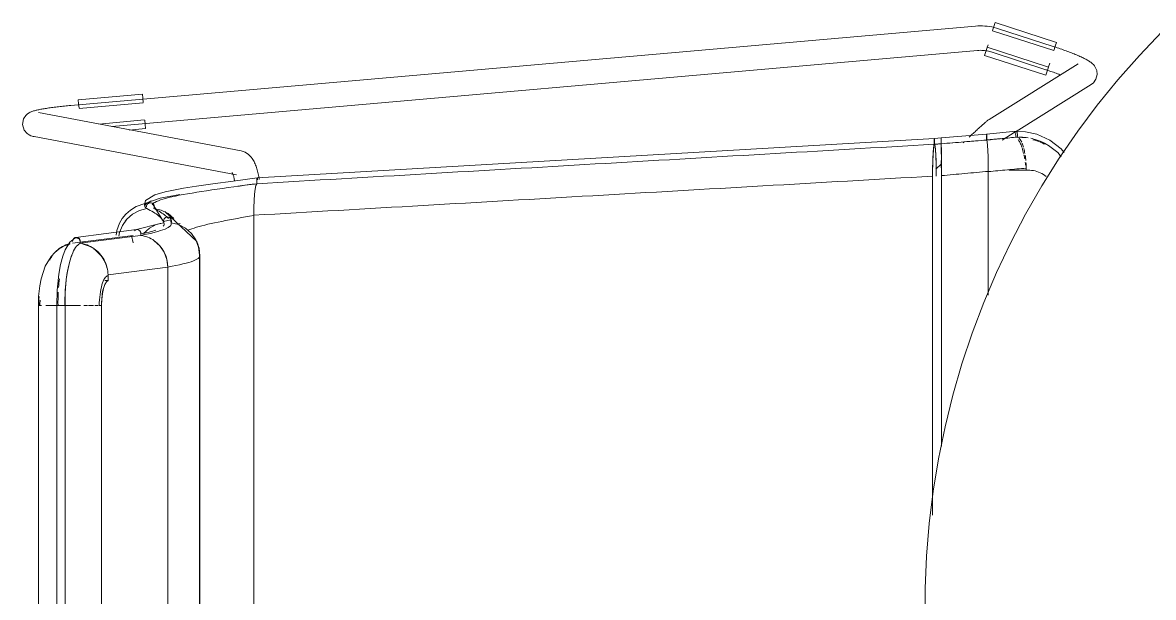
# Model space of a CAD drawing. Header units: millimetres. Extents: x 155920 to 295199, y -4084 to 97293.
# Drawn here: x 223931 to 224485, y 31311 to 31593 of the extents above; entities that cross this region are included whole.
import ezdxf

# ---------------------------------------------------------------- set-up
doc = ezdxf.new("R2010")
doc.units = ezdxf.units.MM
doc.header["$MEASUREMENT"] = 0
doc.layers.add('I-FURN', color=8, linetype='CONTINUOUS', lineweight=9)

msp = doc.modelspace()

# ---------------------------------------------------------------- linework, layer by layer
at = {"layer": 'I-FURN'}
for p, q in [((224398.14, 31591.4), (223954.82, 31552.46)), ((224398.18, 31591.41), (224398.14, 31591.41)), ((224399.32, 31591.49), (224398.18, 31591.41)), ((224400.46, 31591.52), (224399.32, 31591.49)), ((224401.61, 31591.5), (224400.46, 31591.52)), ((224402.75, 31591.44), (224401.61, 31591.5)), ((224403.88, 31591.33), (224402.75, 31591.44)), ((224405.02, 31591.18), (224403.88, 31591.33)), ((224406.14, 31590.98), (224405.02, 31591.18)), ((224407.26, 31590.74), (224406.14, 31590.98)), ((224406.52, 31589.08), (224436.52, 31579.39)), ((224406.55, 31589.19), (224407.19, 31591.17)), ((224407.19, 31591.17), (224407.82, 31593.12)), ((224408.36, 31590.45), (224407.26, 31590.74)), ((224407.82, 31593.12), (224437.83, 31583.43)), ((224409.46, 31590.12), (224408.36, 31590.45)), ((224436.27, 31581.41), (224409.46, 31590.12)), ((224489.51, 31588.62), (224478.47, 31577.04)), ((224437.83, 31583.43), (224437.2, 31581.48)), ((223974.84, 31542.17), (224399.19, 31579.45)), ((224399.19, 31579.45), (224399.85, 31579.5)), ((224399.85, 31579.5), (224400.51, 31579.52)), ((224400.51, 31579.52), (224401.17, 31579.51)), ((224401.17, 31579.51), (224401.83, 31579.47)), ((224401.83, 31579.47), (224402.49, 31579.41)), ((224402.49, 31579.41), (224403.15, 31579.32)), ((224402.61, 31576.96), (224403.24, 31578.92)), ((224403.15, 31579.32), (224403.8, 31579.21)), ((224403.24, 31578.92), (224403.87, 31580.89)), ((224403.8, 31579.21), (224404.45, 31579.07)), ((224433.92, 31571.32), (224403.91, 31581.01)), ((224403.94, 31581.1), (224404.32, 31582.27)), ((224404.45, 31579.07), (224405.09, 31578.91)), ((224405.09, 31578.91), (224405.72, 31578.72)), ((224405.72, 31578.72), (224405.75, 31578.71)), ((224405.75, 31578.71), (224432.56, 31569.99)), ((224436.73, 31581.26), (224436.27, 31581.41)), ((224437.2, 31581.48), (224436.56, 31579.51)), ((224437.47, 31581.01), (224436.73, 31581.26)), ((224438.2, 31580.77), (224437.47, 31581.01)), ((224438.94, 31580.52), (224438.2, 31580.77)), ((224439.67, 31580.27), (224438.94, 31580.52)), ((224440.39, 31580.02), (224439.67, 31580.27)), ((224441.1, 31579.76), (224440.39, 31580.02)), ((224441.81, 31579.51), (224441.1, 31579.76)), ((224442.51, 31579.25), (224441.81, 31579.51)), ((224443.2, 31579), (224442.51, 31579.25)), ((224443.88, 31578.74), (224443.2, 31579)), ((224444.54, 31578.49), (224443.88, 31578.74)), ((224445.2, 31578.24), (224444.54, 31578.49)), ((224445.84, 31577.98), (224445.2, 31578.24)), ((224446.46, 31577.73), (224445.84, 31577.98)), ((224447.07, 31577.48), (224446.46, 31577.73)), ((224447.67, 31577.24), (224447.07, 31577.48)), ((224402.61, 31576.96), (224432.61, 31567.28)), ((224448.43, 31572.92), (224404.84, 31545.61)), ((224433.95, 31571.42), (224434.53, 31573.23)), ((224448.25, 31576.99), (224447.67, 31577.24)), ((224448.81, 31576.75), (224448.25, 31576.99)), ((224449.35, 31576.51), (224448.81, 31576.75)), ((224449.88, 31576.27), (224449.35, 31576.51)), ((224450.39, 31576.04), (224449.88, 31576.27)), ((224450.88, 31575.8), (224450.39, 31576.04)), ((224451.35, 31575.57), (224450.88, 31575.8)), ((224451.81, 31575.34), (224451.35, 31575.57)), ((224452.25, 31575.11), (224451.81, 31575.34)), ((224452.68, 31574.89), (224452.25, 31575.11)), ((224453.09, 31574.65), (224452.68, 31574.89)), ((224453.49, 31574.42), (224453.09, 31574.65)), ((224453.88, 31574.18), (224453.49, 31574.42)), ((224454.26, 31573.92), (224453.88, 31574.18)), ((224454.66, 31573.64), (224454.26, 31573.92)), ((224455.06, 31573.33), (224454.66, 31573.64)), ((224455.48, 31572.96), (224455.06, 31573.33)), ((224455.95, 31572.5), (224455.48, 31572.96)), ((224456.47, 31571.87), (224455.95, 31572.5)), ((224478.47, 31577.04), (224467.9, 31565.03)), ((224432.89, 31569.89), (224432.56, 31569.99)), ((224433.24, 31569.23), (224432.61, 31567.28)), ((224433.59, 31569.66), (224432.89, 31569.89)), ((224433.88, 31571.2), (224433.24, 31569.23)), ((224434.27, 31569.43), (224433.59, 31569.66)), ((224434.96, 31569.2), (224434.27, 31569.43)), ((224435.64, 31568.96), (224434.96, 31569.2)), ((224436.31, 31568.73), (224435.64, 31568.96)), ((224436.98, 31568.49), (224436.31, 31568.73)), ((224437.63, 31568.26), (224436.98, 31568.49)), ((224438.28, 31568.02), (224437.63, 31568.26)), ((224438.92, 31567.79), (224438.28, 31568.02)), ((224439.54, 31567.55), (224438.92, 31567.79)), ((224457.03, 31570.96), (224456.47, 31571.87)), ((224457.56, 31569.58), (224457.03, 31570.96)), ((224457.14, 31565.37), (224457.73, 31567.6)), ((224457.73, 31567.6), (224457.56, 31569.58)), ((224418.03, 31539.72), (224454.8, 31562.75)), ((224455.92, 31563.64), (224454.8, 31562.75)), ((224455.92, 31563.64), (224457.14, 31565.37)), ((224467.9, 31565.03), (224457.82, 31552.6)), ((223958.42, 31555.27), (223989.83, 31558.03)), ((223958.6, 31553.23), (223958.42, 31555.27)), ((223989.83, 31558.03), (223990.01, 31555.99)), ((223990.01, 31555.99), (223990.2, 31553.92)), ((223936.14, 31549.65), (223936.54, 31549.78)), ((223936.54, 31549.78), (223936.94, 31549.89)), ((223936.94, 31549.89), (223937.34, 31550)), ((223937.34, 31550), (223937.75, 31550.1)), ((223937.75, 31550.1), (223938.18, 31550.21)), ((223938.18, 31550.21), (223938.62, 31550.3)), ((223938.62, 31550.3), (223939.08, 31550.4)), ((223939.08, 31550.4), (223939.56, 31550.5)), ((223939.56, 31550.5), (223940.05, 31550.59)), ((223940.05, 31550.59), (223940.57, 31550.68)), ((223940.57, 31550.68), (223941.1, 31550.78)), ((223941.1, 31550.78), (223941.65, 31550.87)), ((223941.65, 31550.87), (223942.22, 31550.96)), ((223942.22, 31550.96), (223942.81, 31551.06)), ((223942.81, 31551.06), (223943.41, 31551.15)), ((223943.41, 31551.15), (223944.03, 31551.24)), ((223944.03, 31551.24), (223944.66, 31551.33)), ((223944.66, 31551.33), (223945.31, 31551.42)), ((223945.31, 31551.42), (223945.98, 31551.5)), ((223945.98, 31551.5), (223946.65, 31551.59)), ((223946.65, 31551.59), (223947.34, 31551.68)), ((223947.34, 31551.68), (223948.04, 31551.76)), ((223948.04, 31551.76), (223948.75, 31551.84)), ((223948.75, 31551.84), (223949.47, 31551.92)), ((223949.47, 31551.92), (223950.19, 31552)), ((223950.19, 31552), (223950.93, 31552.08)), ((223950.93, 31552.08), (223951.66, 31552.16)), ((223951.66, 31552.16), (223952.41, 31552.23)), ((223952.41, 31552.23), (223953.16, 31552.31)), ((223953.16, 31552.31), (223953.91, 31552.38)), ((223953.91, 31552.38), (223954.66, 31552.44)), ((223954.66, 31552.44), (223954.82, 31552.46)), ((223958.78, 31551.16), (223958.6, 31553.23)), ((223958.8, 31551.04), (223990.21, 31553.8)), ((224457.82, 31552.6), (224448.24, 31539.79)), ((223931.14, 31543.07), (223931.62, 31545.84)), ((223931.62, 31545.84), (223932.67, 31547.49)), ((223932.67, 31547.49), (223933.57, 31548.34)), ((223933.57, 31548.34), (223934.28, 31548.82)), ((223934.28, 31548.82), (223934.84, 31549.13)), ((223934.84, 31549.13), (223935.31, 31549.34)), ((223935.31, 31549.34), (223935.74, 31549.51)), ((223935.74, 31549.51), (223936.14, 31549.65)), ((224038.26, 31530.16), (223938.97, 31548.98)), ((223990.95, 31545.35), (223968.47, 31543.38)), ((223990.96, 31545.23), (223991.14, 31543.16)), ((224403.11, 31544.3), (224402.86, 31544.08)), ((224403.36, 31544.5), (224403.11, 31544.3)), ((224403.59, 31544.69), (224403.36, 31544.5)), ((224403.81, 31544.87), (224403.59, 31544.69)), ((224404.03, 31545.04), (224403.81, 31544.87)), ((224404.26, 31545.21), (224404.03, 31545.04)), ((224404.52, 31545.4), (224404.26, 31545.21)), ((224404.84, 31545.61), (224404.52, 31545.4)), ((223931.97, 31540.32), (223931.14, 31543.07)), ((223931.97, 31540.32), (223933.3, 31538.75)), ((223933.3, 31538.75), (223934.38, 31538)), ((223983.43, 31540.43), (223991.32, 31541.12)), ((223991.14, 31543.16), (223991.32, 31541.12)), ((224397, 31538.77), (224396.53, 31538.33)), ((224397.45, 31539.19), (224397, 31538.77)), ((224397.9, 31539.6), (224397.45, 31539.19)), ((224398.33, 31540), (224397.9, 31539.6)), ((224398.76, 31540.4), (224398.33, 31540)), ((224399.17, 31540.78), (224398.76, 31540.4)), ((224399.57, 31541.15), (224399.17, 31540.78)), ((224399.96, 31541.5), (224399.57, 31541.15)), ((224400.34, 31541.84), (224399.96, 31541.5)), ((224400.7, 31542.17), (224400.34, 31541.84)), ((224401.05, 31542.49), (224400.7, 31542.17)), ((224401.39, 31542.79), (224401.05, 31542.49)), ((224401.71, 31543.08), (224401.39, 31542.79)), ((224402.02, 31543.35), (224401.71, 31543.08)), ((224402.32, 31543.61), (224402.02, 31543.35)), ((224402.6, 31543.85), (224402.32, 31543.61)), ((224402.86, 31544.08), (224402.6, 31543.85)), ((224403.57, 31538.36), (224418.07, 31539.79)), ((224411.21, 31535.44), (224417.66, 31539.48)), ((224422.63, 31539.57), (224417.17, 31539.66)), ((224428.28, 31538.36), (224422.63, 31539.57)), ((224448.24, 31539.79), (224439.19, 31526.6)), ((223934.38, 31538), (223935.18, 31537.62)), ((223935.18, 31537.62), (223935.8, 31537.41)), ((223935.8, 31537.41), (223936.32, 31537.27)), ((223936.32, 31537.27), (223936.73, 31537.19)), ((223936.73, 31537.19), (224036.02, 31518.37)), ((224046.11, 31516.97), (224378.01, 31536.26)), ((224377.91, 31533.43), (224377.7, 31532.54)), ((224377.91, 31534.88), (224377.9, 31534.39)), ((224377.9, 31534.39), (224377.91, 31533.9)), ((224377.92, 31535.33), (224377.91, 31534.88)), ((224377.91, 31533.9), (224377.91, 31533.43)), ((224377.94, 31535.71), (224377.92, 31535.33)), ((224377.96, 31536.01), (224377.94, 31535.71)), ((224377.99, 31536.19), (224377.96, 31536.01)), ((224378.01, 31536.26), (224377.99, 31536.19)), ((224381.37, 31536.53), (224378.01, 31536.26)), ((224378.04, 31536.19), (224378.01, 31536.26)), ((224378.07, 31536), (224378.04, 31536.19)), ((224378.09, 31535.71), (224378.07, 31536)), ((224378.11, 31535.33), (224378.09, 31535.71)), ((224378.12, 31534.87), (224378.11, 31535.33)), ((224378.11, 31533.42), (224378.12, 31533.89)), ((224378.32, 31532.52), (224378.11, 31533.42)), ((224378.13, 31534.38), (224378.12, 31534.87)), ((224378.12, 31533.89), (224378.13, 31534.38)), ((224381.37, 31536.54), (224403.57, 31538.36)), ((224381.38, 31536.47), (224381.37, 31536.54)), ((224381.37, 31536.54), (224381.37, 31536.47)), ((224381.37, 31536.46), (224381.37, 31536.53)), ((224381.37, 31536.53), (224381.38, 31536.47)), ((224381.37, 31536.47), (224381.37, 31536.28)), ((224381.37, 31536.27), (224381.37, 31536.46)), ((224381.37, 31536.28), (224381.37, 31535.98)), ((224381.37, 31535.98), (224381.37, 31536.27)), ((224381.37, 31535.6), (224381.37, 31535.98)), ((224381.37, 31535.98), (224381.37, 31535.6)), ((224381.37, 31535.15), (224381.37, 31535.6)), ((224381.37, 31535.6), (224381.37, 31535.15)), ((224381.37, 31534.66), (224381.37, 31535.15)), ((224381.37, 31535.15), (224381.37, 31534.66)), ((224381.37, 31534.16), (224381.37, 31534.66)), ((224381.37, 31534.66), (224381.37, 31534.16)), ((224381.37, 31533.69), (224381.37, 31534.16)), ((224381.37, 31534.16), (224381.37, 31533.69)), ((224381.38, 31536.47), (224381.38, 31536.28)), ((224381.38, 31536.28), (224381.38, 31536.47)), ((224381.38, 31536.28), (224381.38, 31535.99)), ((224381.38, 31535.99), (224381.38, 31536.28)), ((224381.38, 31535.99), (224381.38, 31535.6)), ((224381.38, 31535.61), (224381.38, 31535.99)), ((224381.38, 31535.16), (224381.38, 31535.61)), ((224381.38, 31535.6), (224381.38, 31535.15)), ((224381.38, 31534.67), (224381.38, 31535.16)), ((224381.38, 31535.15), (224381.38, 31534.66)), ((224381.38, 31534.17), (224381.38, 31534.67)), ((224381.38, 31534.66), (224381.38, 31534.17)), ((224381.38, 31534.17), (224381.38, 31533.7)), ((224381.38, 31533.7), (224381.38, 31534.17)), ((224381.38, 31533.7), (224381.4, 31532.81)), ((224381.4, 31532.81), (224381.38, 31533.7)), ((224392.62, 31534.63), (224392.11, 31534.15)), ((224395.59, 31537.44), (224395.1, 31536.99)), ((224396.06, 31537.89), (224395.59, 31537.44)), ((224396.53, 31538.33), (224396.06, 31537.89)), ((224403.48, 31536.99), (224403.47, 31536.5)), ((224403.47, 31536.49), (224403.48, 31536.98)), ((224403.47, 31536.5), (224403.47, 31536)), ((224403.47, 31536), (224403.47, 31536.49)), ((224403.47, 31536), (224403.48, 31535.53)), ((224403.48, 31535.52), (224403.47, 31536)), ((224403.49, 31537.44), (224403.48, 31536.99)), ((224403.48, 31536.98), (224403.49, 31537.43)), ((224403.52, 31538.11), (224403.5, 31537.82)), ((224403.5, 31537.82), (224403.52, 31538.11)), ((224403.55, 31538.3), (224403.52, 31538.11)), ((224403.52, 31538.11), (224403.55, 31538.29)), ((224403.57, 31538.36), (224403.55, 31538.3)), ((224403.55, 31538.29), (224403.57, 31538.36)), ((224403.57, 31538.36), (224403.6, 31538.29)), ((224403.6, 31538.3), (224403.57, 31538.36)), ((224403.62, 31538.11), (224403.6, 31538.3)), ((224403.65, 31537.81), (224403.62, 31538.11)), ((224403.62, 31538.1), (224403.65, 31537.8)), ((224403.66, 31537.43), (224403.65, 31537.81)), ((224403.65, 31537.8), (224403.66, 31537.42)), ((224403.67, 31536.97), (224403.66, 31537.43)), ((224403.66, 31537.42), (224403.67, 31536.97)), ((224403.68, 31536.48), (224403.67, 31536.97)), ((224403.67, 31536.97), (224403.68, 31536.48)), ((224403.68, 31536.48), (224403.67, 31535.98)), ((224403.67, 31535.51), (224403.68, 31535.98)), ((224403.67, 31535.98), (224403.67, 31535.51)), ((224403.67, 31535.51), (224403.86, 31534.63)), ((224403.86, 31534.62), (224403.67, 31535.51)), ((224403.68, 31535.98), (224403.68, 31536.48)), ((224403.86, 31534.62), (224404.04, 31532.9)), ((224404.04, 31532.89), (224403.86, 31534.62)), ((224434.59, 31535.46), (224428.28, 31538.36)), ((224433.89, 31532.88), (224430.2, 31534.79)), ((224440.12, 31531.12), (224434.59, 31535.46)), ((224038.26, 31530.16), (224039.25, 31529.91)), ((224039.25, 31529.91), (224040.14, 31529.54)), ((224040.14, 31529.54), (224040.93, 31529.1)), ((224040.93, 31529.1), (224041.62, 31528.62)), ((224041.62, 31528.62), (224042.22, 31528.11)), ((224042.22, 31528.11), (224042.73, 31527.59)), ((224042.73, 31527.59), (224043.19, 31527.06)), ((224377.35, 31528.29), (224377.22, 31525.15)), ((224377.51, 31530.79), (224377.35, 31528.29)), ((224377.7, 31532.54), (224377.51, 31530.79)), ((224378.52, 31530.77), (224378.32, 31532.52)), ((224378.68, 31528.27), (224378.52, 31530.77)), ((224378.8, 31525.15), (224378.68, 31528.27)), ((224381.33, 31528.54), (224381.34, 31531.04)), ((224381.34, 31531.04), (224381.33, 31528.55)), ((224381.34, 31531.04), (224381.35, 31532.79)), ((224381.35, 31532.79), (224381.34, 31531.04)), ((224381.4, 31532.81), (224381.41, 31531.06)), ((224381.41, 31531.06), (224381.4, 31532.81)), ((224381.41, 31531.06), (224381.42, 31528.56)), ((224381.42, 31528.56), (224381.41, 31531.06)), ((224381.42, 31528.56), (224381.43, 31525.43)), ((224381.43, 31525.43), (224381.42, 31528.56)), ((224404.04, 31532.89), (224404.19, 31530.45)), ((224404.19, 31530.41), (224404.04, 31532.89)), ((224404.19, 31530.41), (224404.3, 31527.38)), ((224404.31, 31527.31), (224404.19, 31530.41)), ((224438.46, 31529.39), (224433.89, 31532.88)), ((224440.2, 31527.31), (224438.46, 31529.39)), ((224441.52, 31529.37), (224440.12, 31531.12)), ((224043.19, 31527.06), (224043.59, 31526.53)), ((224043.59, 31526.53), (224043.95, 31525.99)), ((224043.95, 31525.99), (224044.27, 31525.45)), ((224044.27, 31525.45), (224044.56, 31524.92)), ((224044.56, 31524.92), (224044.83, 31524.36)), ((224044.83, 31524.36), (224045.09, 31523.8)), ((224045.09, 31523.8), (224045.32, 31523.23)), ((224045.32, 31523.23), (224045.54, 31522.65)), ((224045.54, 31522.65), (224045.75, 31522.06)), ((224045.75, 31522.06), (224045.94, 31521.46)), ((224377.22, 31525.15), (224377.15, 31521.59)), ((224381.43, 31523.87), (224378.76, 31521.3)), ((224378.88, 31521.6), (224378.8, 31525.15)), ((224381.31, 31521.86), (224381.32, 31525.42)), ((224381.32, 31525.42), (224381.31, 31521.86)), ((224381.44, 31521.86), (224381.43, 31525.43)), ((224381.43, 31525.42), (224381.44, 31521.86)), ((224404.3, 31527.31), (224404.38, 31523.87)), ((224404.38, 31523.87), (224404.31, 31527.31)), ((224404.38, 31523.78), (224404.41, 31520.13)), ((224404.41, 31520.01), (224404.38, 31523.77)), ((224439.19, 31526.6), (224430.67, 31513.06)), ((224033.79, 31519.59), (224033.81, 31519.57)), ((224033.81, 31519.57), (224033.85, 31519.5)), ((224033.85, 31519.5), (224033.9, 31519.41)), ((224033.9, 31519.41), (224033.98, 31519.26)), ((224033.98, 31519.26), (224034.06, 31519.06)), ((224034.06, 31519.06), (224034.16, 31518.83)), ((224034.16, 31518.83), (224034.26, 31518.56)), ((224046.1, 31516.97), (224034.25, 31515.42)), ((224034.26, 31518.56), (224034.36, 31518.26)), ((224034.36, 31518.26), (224034.47, 31517.92)), ((224034.47, 31517.92), (224034.58, 31517.56)), ((224034.58, 31517.56), (224034.69, 31517.16)), ((224034.69, 31517.16), (224034.79, 31516.74)), ((224034.79, 31516.74), (224034.9, 31516.29)), ((224045.94, 31521.46), (224046.12, 31520.84)), ((224045.96, 31516.41), (224046, 31516.71)), ((224046, 31516.7), (224045.96, 31516.41)), ((224046.16, 31516.91), (224046.1, 31516.97)), ((224046.11, 31516.97), (224046.16, 31516.91)), ((224046.12, 31520.84), (224046.3, 31520.21)), ((224046.21, 31516.73), (224046.25, 31516.44)), ((224046.25, 31516.43), (224046.21, 31516.72)), ((224046.3, 31520.21), (224046.46, 31519.57)), ((224046.46, 31519.57), (224046.61, 31518.91)), ((224046.61, 31518.91), (224046.75, 31518.24)), ((224046.75, 31518.24), (224046.89, 31517.56)), ((224046.89, 31517.56), (224047.01, 31516.87)), ((224047.01, 31516.87), (224047.13, 31516.16)), ((224377.15, 31521.59), (224377.12, 31517.81)), ((224377.12, 31517.81), (224377.12, 31351.53)), ((224377.12, 31351.53), (224377.12, 31517.81)), ((224378.91, 31517.83), (224378.88, 31521.6)), ((224381.44, 31521.86), (224381.44, 31518.07)), ((224381.44, 31518.07), (224381.44, 31521.86)), ((224381.44, 31518.07), (224381.44, 31385.24)), ((224381.44, 31385.24), (224381.44, 31518.07)), ((224404.41, 31459.46), (224404.41, 31520.01)), ((224404.41, 31520.01), (224404.41, 31459.46)), ((224424.2, 31520.72), (224414.45, 31520.72)), ((224422.96, 31521.71), (224422.96, 31520.66)), ((224009.98, 31511.84), (224000.97, 31510.04)), ((224016.3, 31512.88), (224009.98, 31511.84)), ((224024.32, 31514.06), (224016.3, 31512.88)), ((224034.25, 31515.42), (224024.32, 31514.06)), ((224034.9, 31516.29), (224035, 31515.82)), ((224035, 31515.82), (224035.1, 31515.33)), ((224044.84, 31508.99), (224045.15, 31511.46)), ((224045.15, 31511.46), (224044.84, 31508.96)), ((224045.15, 31511.47), (224045.52, 31513.2)), ((224045.52, 31513.2), (224045.15, 31511.46)), ((224045.52, 31513.2), (224045.92, 31514.11)), ((224045.92, 31514.1), (224045.52, 31513.2)), ((224045.9, 31515.57), (224045.89, 31515.07)), ((224045.89, 31515.08), (224045.9, 31515.57)), ((224045.9, 31514.58), (224045.89, 31515.08)), ((224045.89, 31515.07), (224045.9, 31514.58)), ((224045.92, 31516.02), (224045.9, 31515.57)), ((224045.9, 31515.57), (224045.92, 31516.02)), ((224045.9, 31514.58), (224045.92, 31514.1)), ((224045.92, 31514.11), (224045.9, 31514.58)), ((224045.96, 31516.41), (224045.92, 31516.02)), ((224045.92, 31516.02), (224045.96, 31516.41)), ((224046.25, 31516.44), (224046.29, 31516.06)), ((224046.29, 31516.05), (224046.25, 31516.43)), ((224430.67, 31513.06), (224422.7, 31499.18)), ((223998.53, 31506.96), (223986.81, 31502.97)), ((223991.33, 31505.86), (223990.8, 31503.68)), ((223995.97, 31508.64), (223991.33, 31505.86)), ((224000.97, 31510.04), (223995.97, 31508.64)), ((224008.19, 31508.86), (223998.53, 31506.96)), ((224044.45, 31502.39), (224044.6, 31505.86)), ((224044.6, 31505.86), (224044.45, 31502.32)), ((224044.6, 31505.91), (224044.84, 31508.96)), ((224044.84, 31508.96), (224044.6, 31505.86)), ((223983.99, 31501.16), (223981.75, 31499.16)), ((223986.81, 31502.97), (223983.99, 31501.16)), ((223988.39, 31500.95), (223985.07, 31499.21)), ((223992.02, 31501.86), (223988.39, 31500.95)), ((223990.8, 31503.68), (223991.1, 31502.76)), ((223991.81, 31502.83), (223991.89, 31503.32)), ((223991.89, 31503.32), (223991.81, 31502.83)), ((223991.85, 31502.33), (223992.02, 31501.86)), ((223992.02, 31501.86), (223991.86, 31502.33)), ((223992.08, 31503.78), (223991.89, 31503.32)), ((223991.89, 31503.32), (223992.08, 31503.77)), ((223992.08, 31503.77), (223992.39, 31504.16)), ((223992.39, 31504.16), (223992.08, 31503.78)), ((223992.39, 31504.16), (223992.78, 31504.46)), ((223992.78, 31504.46), (223992.39, 31504.16)), ((223992.78, 31504.46), (223993.24, 31504.66)), ((223993.24, 31504.66), (223992.78, 31504.46)), ((223993.24, 31504.66), (223993.72, 31504.73)), ((223993.72, 31504.73), (223993.24, 31504.66)), ((223993.72, 31504.73), (223994.21, 31504.67)), ((223994.21, 31504.67), (223993.72, 31504.73)), ((223994.21, 31504.67), (223994.67, 31504.49)), ((223994.67, 31504.49), (223994.21, 31504.67)), ((223994.58, 31504.53), (224000.29, 31495.15)), ((223994.67, 31504.49), (223995.07, 31504.2)), ((223995.07, 31504.2), (223994.67, 31504.49)), ((223995.07, 31504.2), (223995.39, 31503.82)), ((223995.39, 31503.82), (223995.07, 31504.2)), ((223995.39, 31503.82), (223995.59, 31503.37)), ((223995.6, 31503.37), (223995.39, 31503.82)), ((223995.65, 31502.38), (223995.5, 31501.91)), ((223995.5, 31501.91), (223999.12, 31501.12)), ((223995.51, 31501.91), (223995.66, 31502.38)), ((223999.12, 31501.13), (223995.51, 31501.91)), ((223995.59, 31503.37), (223995.68, 31502.88)), ((223995.69, 31502.88), (223995.6, 31503.37)), ((223995.68, 31502.88), (223995.65, 31502.38)), ((223995.66, 31502.38), (223995.69, 31502.88)), ((224002.44, 31499.48), (223999.12, 31501.13)), ((223999.12, 31501.12), (224002.44, 31499.47)), ((224000.77, 31500.42), (224016.47, 31485.82)), ((224044.39, 31498.63), (224044.45, 31502.32)), ((224044.45, 31502.32), (224044.39, 31498.55)), ((223978.62, 31494.73), (223977.33, 31491.12)), ((223979.97, 31497), (223978.62, 31494.73)), ((223981.75, 31499.16), (223979.97, 31497)), ((223982.24, 31496.73), (223980.07, 31493.65)), ((223981.46, 31495.79), (223982.24, 31496.73)), ((223985.07, 31499.21), (223982.24, 31496.73)), ((223986.93, 31491.57), (223998.54, 31494.54)), ((224000.39, 31494.9), (223996.67, 31494.01)), ((223998.54, 31494.54), (224000.41, 31494.87)), ((224004, 31496.41), (224000.1, 31495.58)), ((224000.27, 31496.36), (224000.19, 31495.87)), ((224000.19, 31495.86), (224000.27, 31496.35)), ((224000.19, 31495.87), (224000.23, 31495.37)), ((224000.23, 31495.37), (224000.19, 31495.86)), ((224000.39, 31494.9), (224000.23, 31495.37)), ((224000.23, 31495.37), (224000.39, 31494.9)), ((224000.27, 31496.35), (224000.47, 31496.81)), ((224000.47, 31496.81), (224000.27, 31496.36)), ((224000.47, 31496.81), (224000.79, 31497.19)), ((224000.79, 31497.19), (224000.47, 31496.81)), ((224001.19, 31497.49), (224000.79, 31497.19)), ((224000.79, 31497.19), (224001.19, 31497.48)), ((224001.19, 31497.48), (224001.65, 31497.67)), ((224001.65, 31497.67), (224001.19, 31497.49)), ((224001.65, 31497.67), (224002.14, 31497.74)), ((224002.14, 31497.74), (224001.65, 31497.67)), ((224002.14, 31497.74), (224002.63, 31497.67)), ((224002.63, 31497.67), (224002.14, 31497.74)), ((224005.28, 31497.08), (224002.44, 31499.48)), ((224002.44, 31499.47), (224005.28, 31497.08)), ((224002.63, 31497.67), (224003.09, 31497.48)), ((224003.09, 31497.49), (224002.63, 31497.67)), ((224003.5, 31497.19), (224003.09, 31497.49)), ((224003.09, 31497.48), (224003.49, 31497.19)), ((224003.49, 31497.19), (224003.81, 31496.81)), ((224003.81, 31496.81), (224003.5, 31497.19)), ((224003.81, 31496.81), (224004.01, 31496.35)), ((224004.01, 31496.36), (224003.81, 31496.81)), ((224003.86, 31496.71), (224003.91, 31493.83)), ((224004.05, 31495.37), (224003.89, 31494.9)), ((224003.9, 31494.9), (224004.06, 31495.37)), ((224007.61, 31494.01), (224003.9, 31494.9)), ((224004.1, 31495.87), (224004.01, 31496.36)), ((224004.01, 31496.35), (224004.09, 31495.86)), ((224004.09, 31495.86), (224004.05, 31495.37)), ((224004.06, 31495.37), (224004.1, 31495.87)), ((224044.39, 31498.55), (224044.39, 31115.16)), ((224044.39, 31115.16), (224044.39, 31498.55)), ((224422.7, 31499.18), (224415.29, 31485)), ((223957.23, 31487.73), (223987.01, 31491.59)), ((223988.91, 31488.76), (223959.21, 31484.92)), ((223977.33, 31491.12), (223977.04, 31488.86)), ((223978.3, 31488.39), (223978.67, 31490.13)), ((223978.67, 31490.13), (223978.3, 31488.39)), ((223980.07, 31493.65), (223978.67, 31490.13)), ((223986.33, 31491.35), (223985.94, 31491.06)), ((223986.77, 31491.54), (223986.33, 31491.35)), ((223987.24, 31491.6), (223986.77, 31491.54)), ((223987.71, 31491.54), (223987.24, 31491.6)), ((223988.15, 31491.35), (223987.71, 31491.54)), ((223988.53, 31491.05), (223988.15, 31491.35)), ((223988.83, 31490.67), (223988.53, 31491.05)), ((223989.02, 31490.22), (223988.83, 31490.67)), ((223989.1, 31489.73), (223989.02, 31490.22)), ((223989.07, 31489.23), (223989.1, 31489.73)), ((223993.28, 31492.25), (223990.4, 31489.75)), ((223996.67, 31494.01), (223993.28, 31492.25)), ((224011, 31492.25), (224007.61, 31494.01)), ((224007.61, 31494), (224011, 31492.25)), ((224011, 31492.25), (224013.87, 31489.74)), ((224013.88, 31489.75), (224011, 31492.25)), ((224013.87, 31489.74), (224016.04, 31486.61)), ((224016.05, 31486.61), (224013.88, 31489.75)), ((223951.24, 31483.35), (223948.97, 31482.02)), ((223954.35, 31485.48), (223952.04, 31481.65)), ((223956.73, 31487.38), (223954.35, 31485.48)), ((223955.67, 31484.89), (223985.36, 31488.74)), ((223961.64, 31485.67), (223959.2, 31485.35)), ((223984.58, 31488.61), (223985.27, 31485.12)), ((223998.42, 31483.64), (223995.67, 31486.13)), ((224000.49, 31480.53), (223998.42, 31483.64)), ((224015.87, 31486.92), (224017.6, 31482.46)), ((224016.04, 31486.61), (224017.41, 31483.04)), ((224017.41, 31483.04), (224016.05, 31486.61)), ((224016.47, 31485.82), (224017.17, 31483.9)), ((224415.29, 31485), (224408.45, 31470.54)), ((223945.06, 31478.37), (223942.19, 31473.66)), ((223946.9, 31480.35), (223945.06, 31478.37)), ((223948.97, 31482.02), (223946.9, 31480.35)), ((223950.85, 31478.49), (223949.77, 31474.44)), ((223952.04, 31481.65), (223950.85, 31478.49)), ((223955.18, 31478.95), (223954.09, 31475.52)), ((224001.81, 31476.98), (224000.49, 31480.53)), ((224017.41, 31483.04), (224017.88, 31479.25)), ((224017.89, 31479.25), (224017.41, 31483.04)), ((224017.6, 31482.46), (224018.04, 31478.71)), ((224017.89, 31479.25), (224017.89, 31134.46)), ((224017.89, 31134.46), (224017.89, 31479.25)), ((224018.04, 31439.8), (224018.04, 31478.71)), ((223942.19, 31473.66), (223940.17, 31467.51)), ((223949.77, 31474.44), (223948.9, 31469.73)), ((223954.09, 31475.52), (223953.12, 31471.08)), ((223973.01, 31469.35), (224002.29, 31473.21)), ((224002.29, 31473.21), (224001.81, 31476.98)), ((224002.29, 31473.21), (224002.29, 31140.5)), ((224002.29, 31140.5), (224002.29, 31473.21)), ((223940.17, 31467.51), (223939.52, 31464.01)), ((223948.9, 31469.73), (223948.1, 31461.84)), ((223952.53, 31467.07), (223952, 31460.51)), ((223953.12, 31471.08), (223952.53, 31467.07)), ((223973.08, 31466.64), (223971.41, 31466.64)), ((223972.22, 31466), (223973.08, 31466.64)), ((223973.08, 31466.64), (223973.01, 31469.35)), ((224408.45, 31470.54), (224402.2, 31455.81)), ((223939.52, 31464.01), (223939, 31458.8)), ((223948.1, 31461.84), (223947.96, 31454.28)), ((223970.25, 31460.17), (223970.76, 31462.66)), ((223970.76, 31462.66), (223971.43, 31464.64)), ((223971.43, 31464.64), (223972.22, 31466)), ((223939, 31458.8), (223938.92, 31454.28)), ((223952, 31460.51), (223951.92, 31454.28)), ((223969.82, 31454.28), (223969.93, 31457.32)), ((223969.93, 31457.32), (223970.25, 31460.17)), ((224402.2, 31455.81), (224396.54, 31440.85)), ((223939.09, 31454.28), (223938.92, 31454.28)), ((223938.92, 31454.28), (223938.92, 31159.43)), ((223938.94, 31454.28), (223940.41, 31454.28)), ((223942.44, 31454.28), (223945.02, 31454.28)), ((223948.2, 31454.28), (223945.18, 31454.28)), ((223945.19, 31454.28), (223948.2, 31454.28)), ((223947.96, 31454.28), (223947.96, 31159.43)), ((223947.96, 31454.28), (223951.81, 31454.28)), ((223948.03, 31454.28), (223947.96, 31454.28)), ((223948.22, 31454.28), (223948.03, 31454.28)), ((223948.53, 31454.28), (223948.22, 31454.28)), ((223948.92, 31454.28), (223948.53, 31454.28)), ((223949.37, 31454.28), (223948.92, 31454.28)), ((223949.86, 31454.28), (223949.37, 31454.28)), ((223950.36, 31454.28), (223949.86, 31454.28)), ((223950.84, 31454.28), (223950.36, 31454.28)), ((223951.25, 31454.28), (223950.84, 31454.28)), ((223951.58, 31454.28), (223951.25, 31454.28)), ((223951.81, 31454.28), (223951.58, 31454.28)), ((223955.7, 31454.28), (223951.89, 31454.28)), ((223951.89, 31454.28), (223955.7, 31454.28)), ((223951.92, 31159.43), (223951.92, 31454.28)), ((223955.9, 31454.28), (223959.45, 31454.28)), ((223961.08, 31454.28), (223962.92, 31454.28)), ((223963.44, 31454.28), (223965.91, 31454.28)), ((223966.49, 31454.28), (223968.23, 31454.28)), ((223969.76, 31454.28), (223969.76, 31159.43)), ((223969.82, 31159.43), (223969.82, 31454.28)), ((224018.04, 31135), (224018.04, 31439.8)), ((224396.54, 31440.85), (224391.48, 31425.67)), ((224391.48, 31425.67), (224387.03, 31410.3)), ((224387.03, 31410.3), (224383.21, 31394.77)), ((224383.21, 31394.77), (224380, 31379.09)), ((224380, 31379.09), (224377.43, 31363.3)), ((224377.43, 31363.3), (224375.49, 31347.42)), ((224375.49, 31347.42), (224374.18, 31331.48)), ((224374.18, 31331.48), (224373.52, 31315.49)), ((224373.52, 31315.49), (224373.42, 31306.86))]:
    msp.add_line(p, q, dxfattribs=at)
for centre, major_axis, ratio, start_param, end_param in [((223987.24, 31489.64), (0, -1.96), 0.955139, 1.359855, 3.903556), ((223987.22, 31473.08), (0, -15.78), 0.955139, 2.787556, 3.029056), ((223987.22, 31473.08), (0, -15.78), 0.955139, 2.545839, 2.787386), ((223987.22, 31473.08), (0, -15.78), 0.955139, 1.579038, 2.545717), ((223943.2, 31454.28), (0, -12.4), 0.287441, 4.492176, 4.712389), ((223954.67, 31454.28), (15.75, 0), 0.000004, 0.290246, 0.472486)]:
    msp.add_ellipse(centre, major_axis=major_axis, ratio=ratio, start_param=start_param, end_param=end_param, dxfattribs=at)
for points, knots in [([(224417.89, 31536.85), (224417.9, 31537.07), (224417.89, 31537.56), (224417.81, 31538.31), (224417.65, 31538.97), (224417.48, 31539.41), (224417.36, 31539.56), (224417.32, 31539.6)], [-1, -1, -1, -1, -0.90625, -0.8125, -0.71875, -0.625, -0.5625, -0.5625, -0.5625, -0.5625]), ([(224418.22, 31539.74), (224418.24, 31539.72), (224418.29, 31539.67), (224418.36, 31539.57), (224418.46, 31539.38), (224418.56, 31539.05), (224418.64, 31538.66), (224418.67, 31538.3), (224418.69, 31537.93), (224418.68, 31537.48), (224418.65, 31537.13), (224418.62, 31536.95)], [0.5555556, 0.5555556, 0.5555556, 0.5555556, 0.5833333, 0.6180556, 0.6527778, 0.7222222, 0.7916667, 0.8263889, 0.8611111, 0.9305556, 1, 1, 1, 1]), ([(224377.12, 31517.81), (224377.12, 31519.08), (224377.14, 31521.63), (224377.22, 31525.23), (224377.34, 31528.4), (224377.56, 31531.76), (224377.77, 31533.15), (224377.91, 31533.43)], [-1, -1, -1, -1, -0.833333, -0.666667, -0.5, -0.333333, 0, 0, 0, 0]), ([(224377.91, 31533.43), (224377.91, 31533.65), (224377.9, 31534.14), (224377.9, 31534.77), (224377.92, 31535.24), (224377.93, 31535.65), (224377.96, 31536.1), (224378, 31536.26), (224378.01, 31536.26)], [-1, -1, -1, -1, -0.90625, -0.8125, -0.765625, -0.71875, -0.625, -0.501507, -0.501507, -0.501507, -0.501507]), ([(224378.01, 31536.26), (224378.03, 31536.26), (224378.06, 31536.12), (224378.09, 31535.73), (224378.11, 31535.34), (224378.12, 31534.88), (224378.13, 31534.39), (224378.12, 31533.88), (224378.12, 31533.57), (224378.11, 31533.42)], [-0.5, -0.5, -0.5, -0.5, -0.375, -0.3125, -0.25, -0.1875, -0.125, -0.0625, 0, 0, 0, 0]), ([(224378.11, 31533.42), (224378.26, 31533.13), (224378.47, 31531.74), (224378.69, 31528.38), (224378.81, 31525.23), (224378.89, 31521.64), (224378.91, 31519.1), (224378.91, 31517.83)], [-1, -1, -1, -1, -0.666667, -0.5, -0.333333, -0.166667, 0, 0, 0, 0]), ([(224418.62, 31536.95), (224419.01, 31536.8), (224419.76, 31536.24), (224420.46, 31535.11), (224420.78, 31534.43)], [0, 0, 0, 0, 0.1666667, 0.3309695, 0.3309695, 0.3309695, 0.3309695]), ([(224425.2, 31536.37), (224427.31, 31535.93), (224430.39, 31534.92), (224433.16, 31533.28), (224434.03, 31532.7)], [0.1763318, 0.1763318, 0.1763318, 0.1763318, 0.3333333, 0.408557, 0.408557, 0.408557, 0.408557]), ([(224422.96, 31520.66), (224425.34, 31520.88), (224428.94, 31520.25), (224431.94, 31518.32), (224432.85, 31517.56)], [0, 0, 0, 0, 0.3333333, 0.5, 0.5, 0.5, 0.5]), ([(223994.62, 31503.74), (223994.82, 31504.14), (223996.42, 31505.57), (224004.72, 31508.01), (224023.15, 31511.06), (224038.37, 31513.09), (224045.92, 31514.1)], [0.1500589, 0.1500589, 0.1500589, 0.1500589, 0.25, 0.5, 0.75, 1, 1, 1, 1]), ([(223992.02, 31501.86), (223990.46, 31502.88), (223990.69, 31504.14), (223993.6, 31505.4), (223994.23, 31505.63)], [0, 0, 0, 0, 0.25, 0.3070827, 0.3070827, 0.3070827, 0.3070827]), ([(224000.1, 31495.58), (223999.64, 31496.51), (223997.85, 31498.6), (223994.42, 31500.7), (223992.02, 31501.86)], [0.0974617, 0.0974617, 0.0974617, 0.0974617, 0.5, 1, 1, 1, 1]), ([(224002.63, 31497.03), (224002.24, 31497.49), (224000.57, 31499.11), (223997.91, 31500.74), (223995.5, 31501.91)], [0.3036932, 0.3036932, 0.3036932, 0.3036932, 0.5, 1, 1, 1, 1]), ([(224012.12, 31491.26), (224013.26, 31491.74), (224017.51, 31493.2), (224028.22, 31495.64), (224039, 31497.58), (224044.39, 31498.55)], [0.375, 0.375, 0.375, 0.375, 0.5, 0.75, 1, 1, 1, 1]), ([(223954.46, 31484.68), (223953.72, 31484.52), (223951.85, 31483.96), (223949.02, 31482.42), (223947.19, 31480.74), (223946.41, 31479.78)], [0.0634811, 0.0634811, 0.0634811, 0.0634811, 0.1666667, 0.3333333, 0.5, 0.5, 0.5, 0.5]), ([(223959.39, 31485.77), (223959.39, 31485.91), (223959.36, 31486.13), (223959.27, 31486.43), (223959.16, 31486.69), (223958.96, 31487.01), (223958.66, 31487.33), (223958.29, 31487.56), (223957.93, 31487.7), (223957.62, 31487.75), (223957.35, 31487.75), (223957.09, 31487.72), (223956.84, 31487.64), (223956.59, 31487.53), (223956.29, 31487.34), (223955.98, 31487.01), (223955.76, 31486.62), (223955.66, 31486.26), (223955.63, 31486), (223955.62, 31485.84), (223955.62, 31485.77)], [0.1111111, 0.1111111, 0.1111111, 0.1111111, 0.1666667, 0.1944444, 0.2222222, 0.2777778, 0.3333333, 0.3888889, 0.4444444, 0.4791667, 0.5138889, 0.5486111, 0.5833333, 0.6180556, 0.6527778, 0.7222222, 0.7916667, 0.8263889, 0.8611111, 0.8888889, 0.8888889, 0.8888889, 0.8888889]), ([(223955.64, 31485.68), (223955.64, 31485.84), (223955.68, 31486.13), (223955.83, 31486.52), (223956.09, 31486.93), (223956.61, 31487.38), (223957.47, 31487.64), (223958.26, 31487.41), (223958.79, 31487.01), (223959.11, 31486.63), (223959.25, 31486.32), (223959.3, 31486.16)], [-0.875, -0.875, -0.875, -0.875, -0.8125, -0.765625, -0.71875, -0.625, -0.5, -0.375, -0.3125, -0.25, -0.1875, -0.1875, -0.1875, -0.1875]), ([(223951.89, 31454.28), (223951.85, 31456.63), (223951.92, 31461.28), (223952.55, 31468.13), (223953.64, 31474.24), (223954.65, 31477.45), (223955.19, 31478.94)], [0.0000052, 0.0000052, 0.0000052, 0.0000052, 0.1666667, 0.3333333, 0.5, 0.6602535, 0.6602535, 0.6602535, 0.6602535]), ([(223966.09, 31482.08), (223968.14, 31480.65), (223970.65, 31477.7), (223972.21, 31474.13), (223972.46, 31472.88)], [-0.6666667, -0.6666667, -0.6666667, -0.6666667, -0.3333333, -0.1666667, -0.1666667, -0.1666667, -0.1666667]), ([(224002.29, 31473.21), (224008.01, 31474.22), (224015.66, 31476.05), (224018.04, 31477.88), (224018.04, 31478.71)], [0, 0, 0, 0, 0.5, 0.9107153, 0.9107153, 0.9107153, 0.9107153])]:
    msp.add_open_spline(points, degree=3, knots=knots, dxfattribs=at)
for points in [[(224377.91, 31533.43), (224322.51, 31530.21), (224211.75, 31523.77), (224101.15, 31517.33), (224045.92, 31514.11)], [(224377.91, 31533.43), (224378.49, 31533.47), (224379.65, 31533.56), (224380.8, 31533.65), (224381.38, 31533.7)], [(224378.11, 31533.42), (224378.66, 31533.46), (224379.74, 31533.55), (224380.82, 31533.64), (224381.37, 31533.69)], [(224392.43, 31534.61), (224388.75, 31534.3), (224385.06, 31534), (224381.37, 31533.69)], [(224403.67, 31535.51), (224399.96, 31535.21), (224392.53, 31534.6), (224385.1, 31534), (224381.38, 31533.7)], [(224397.37, 31535.02), (224395.81, 31534.89), (224394.24, 31534.76), (224392.67, 31534.63)], [(224403.67, 31535.51), (224406.19, 31535.75), (224411.23, 31536.23), (224416.18, 31536.71), (224418.62, 31536.95)], [(224403.67, 31535.54), (224405.98, 31535.77), (224408.29, 31536), (224410.57, 31536.23)], [(224419.93, 31534.36), (224419.62, 31535), (224419.3, 31535.4), (224418.98, 31535.73)], [(224422.13, 31536.72), (224421.25, 31536.83), (224420.35, 31536.85), (224419.45, 31536.84)], [(224420.9, 31531.94), (224420.63, 31532.75), (224420.35, 31533.56), (224420.05, 31534.12)], [(224420.16, 31536.92), (224421.42, 31536.9), (224422.68, 31536.8), (224423.92, 31536.62)], [(224420.99, 31533.95), (224421.24, 31533.36), (224421.47, 31532.7), (224421.68, 31531.97)], [(224430.06, 31534.41), (224428.81, 31535), (224427.51, 31535.34), (224426.18, 31535.56)], [(224431.96, 31533.42), (224431.37, 31533.76), (224430.78, 31534.09), (224430.17, 31534.36)], [(224421.74, 31528.9), (224421.53, 31529.82), (224421.3, 31530.77), (224421.05, 31531.62)], [(224421.86, 31531.3), (224422.04, 31530.56), (224422.2, 31529.75), (224422.35, 31528.91)], [(224422.28, 31526.23), (224422.16, 31526.92), (224422.03, 31527.57), (224421.89, 31528.24)], [(224422.49, 31528.07), (224422.61, 31527.22), (224422.73, 31526.34), (224422.79, 31525.43)], [(224422.72, 31523.13), (224422.67, 31523.6), (224422.6, 31524.07), (224422.54, 31524.54)], [(224422.86, 31524.49), (224422.92, 31523.59), (224422.95, 31522.66), (224422.96, 31521.71)], [(224210.63, 31508.22), (224266.09, 31511.42), (224321.59, 31514.61), (224377.12, 31517.81)], [(224381.44, 31518.07), (224385.27, 31518.41), (224389.1, 31518.76), (224392.93, 31519.1)], [(224392.93, 31519.1), (224396.76, 31519.45), (224400.58, 31519.79), (224404.4, 31520.13)], [(224404.41, 31520.01), (224407.54, 31520.32), (224413.79, 31520.91), (224419.93, 31521.45), (224422.96, 31521.71)], [(224422.96, 31520.66), (224423.46, 31520.71), (224423.97, 31520.73), (224424.48, 31520.72)], [(224036.55, 31512.9), (224039.65, 31513.3), (224042.78, 31513.69), (224045.91, 31514.09)], [(224044.39, 31498.63), (224099.75, 31501.83), (224155.17, 31505.02), (224210.63, 31508.22)], [(223988.91, 31488.76), (223994.41, 31489.78), (224002.47, 31491.83), (224004.44, 31493.87), (224003.89, 31494.9)], [(223999.97, 31493.26), (224000.54, 31493.81), (224000.68, 31494.35), (224000.39, 31494.9)], [(224006.96, 31494.34), (224007.42, 31494.4), (224007.89, 31494.45), (224008.36, 31494.51)], [(223988.7, 31489.39), (223991.82, 31490.04), (223994.74, 31490.7), (223996.47, 31491.36)], [(223952.33, 31483.83), (223952.98, 31484.08), (223953.66, 31484.25), (223954.35, 31484.39)], [(223955.25, 31479.12), (223955.82, 31480.58), (223957.09, 31483.05), (223958.49, 31484.36), (223959.22, 31484.71)], [(223973.01, 31469.35), (223972.97, 31470.64), (223972.61, 31473.15), (223971.2, 31476.75), (223969.01, 31479.89), (223966.17, 31482.42), (223962.83, 31484.19), (223960.45, 31484.77), (223959.21, 31484.92)], [(223960.73, 31484.45), (223962.11, 31484.14), (223963.48, 31483.64), (223964.74, 31482.94)], [(223945.79, 31478.99), (223945.26, 31478.26), (223944.82, 31477.47), (223944.4, 31476.66)], [(224018.04, 31478.71), (224018.04, 31478.89), (224017.99, 31479.07), (224017.88, 31479.25)], [(223948.74, 31463.19), (223948.85, 31464.63), (223948.99, 31466.05), (223949.17, 31467.43)], [(223968.69, 31454.28), (223968.72, 31456.18), (223968.99, 31459.91), (223969.95, 31464.71), (223971.34, 31468.03), (223972.44, 31468.98), (223973, 31469.1)], [(223970.71, 31462.66), (223970.16, 31460.6), (223969.88, 31457.89), (223969.78, 31455.12)], [(223939.01, 31454.28), (223939, 31455.86), (223939.08, 31457.36), (223939.22, 31458.79)], [(223948.49, 31454.28), (223948.45, 31456.5), (223948.48, 31458.7), (223948.59, 31460.88)]]:
    msp.add_open_spline(points, degree=3, dxfattribs=at)

doc.saveas('drawing.dxf')
